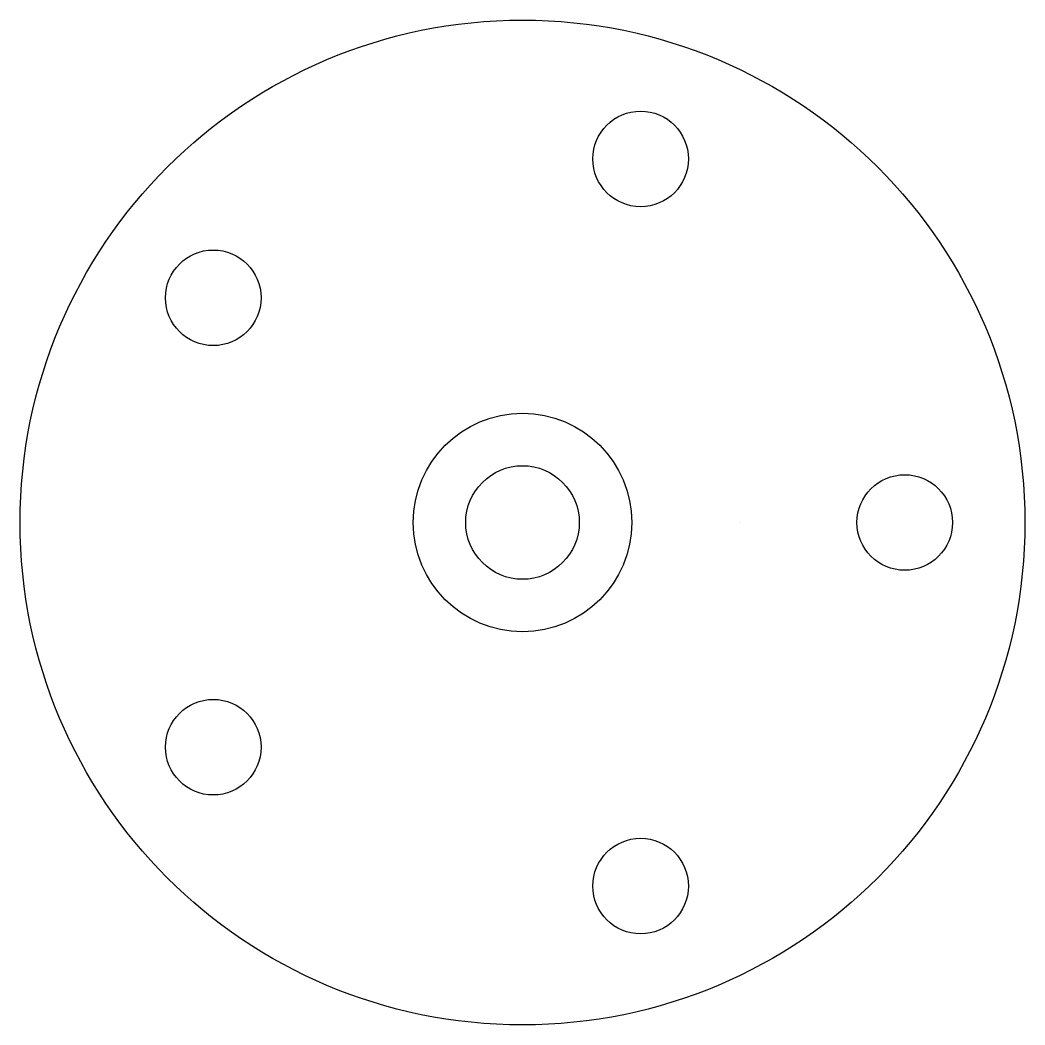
# Model space of a CAD drawing. Header units: metres. Extents: x -2.3 to 2.3, y -2.3 to 2.3.
import ezdxf

# ---------------------------------------------------------------- set-up
doc = ezdxf.new("R2010")
doc.units = ezdxf.units.M

msp = doc.modelspace()

# ---------------------------------------------------------------- linework, layer by layer
at = {"layer": '1', "color": 3}
msp.add_line((1, 0), (1, 0), dxfattribs=at)
for centre, radius in [((0, 0), 2.3), ((0.540779, 1.66435), 0.21875), ((-1.41578, 1.02862), 0.21875), ((0, 0), 0.5), ((0, 0), 0.26), ((1.75, 0.000001), 0.21875), ((1.75, 0), 0.21875), ((-1.41578, -1.02863), 0.21875), ((0.54078, -1.66435), 0.21875)]:
    msp.add_circle(centre, radius, dxfattribs=at)

doc.saveas('drawing.dxf')
